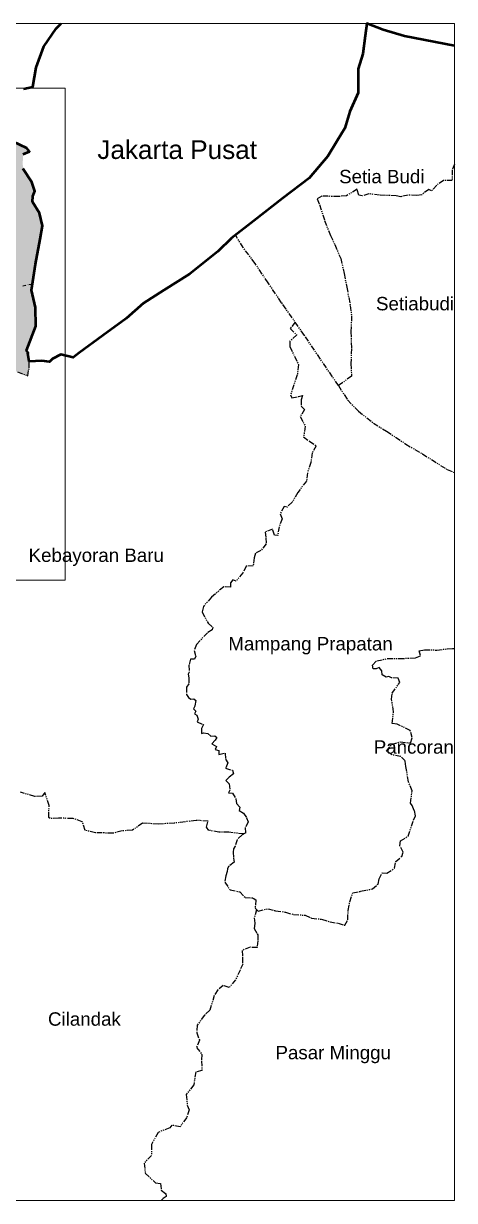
# Model space of a CAD drawing. Header units: inches. Extents: x 1578671 to 3835292, y 1167775 to 2060134.
# Drawn here: x 1908650 to 2084623, y 1376382 to 1857083 of the extents above; entities that cross this region are included whole.
import ezdxf

# ---------------------------------------------------------------- set-up
doc = ezdxf.new("R2010")
doc.units = ezdxf.units.IN
doc.header["$MEASUREMENT"] = 0
doc.linetypes.add('ACAD_ISO14W100', pattern=[24, 12, -3, 0, -3, 0, -3, 0, -3])
doc.linetypes.add('PHANTOM2', pattern=[1.25, 0.625, -0.125, 0.125, -0.125, 0.125, -0.125])
doc.layers.add('Batas Desa', color=7, linetype='ACAD_ISO14W100')
doc.layers.add('Batas Wilayah', color=7, linetype='PHANTOM2')
doc.layers.add('Batas Luar', color=7, linetype='Continuous', lineweight=20)
doc.styles.get("Standard").update_dxf_attribs({"font": 'arial.ttf'})

msp = doc.modelspace()

# ---------------------------------------------------------------- hatches: boundary and pattern name
at = {"layer": 'Batas Wilayah', "true_color": 0xffff00}
h = msp.add_hatch(color=2, dxfattribs=at)
h.dxf.hatch_style = 1
h.paths.add_polyline_path([(1913504, 1758780), (1915470, 1769036), (1916437, 1774458), (1915173, 1779582), (1912268, 1784224), (1912491, 1786601), (1913309, 1788606), (1912045, 1792319), (1908398, 1797848), (1908323, 1800521), (1908547, 1803789), (1911075, 1804755), (1910034, 1806166), (1904308, 1808839), (1902226, 1808542), (1900664, 1809433), (1898805, 1809730), (1899102, 1810399), (1900367, 1811736), (1899772, 1813815), (1897089, 1815636), (1894710, 1816972), (1894933, 1820314), (1894263, 1822394), (1892553, 1823062), (1891512, 1823062), (1890471, 1824919), (1892553, 1827073), (1893074, 1829004), (1894363, 1829281), (1889095, 1830272), (1882994, 1831418), (1879310, 1828093), (1877558, 1826244), (1875211, 1826211), (1867333, 1833278), (1855264, 1834972), (1846808, 1835025), (1845645, 1835025), (1846325, 1824524), (1846963, 1819935), (1847022, 1816147), (1847462, 1808826), (1847194, 1804562), (1844221, 1801857), (1837689, 1800850), (1828131, 1800850), (1820982, 1800204), (1818220, 1800681), (1817583, 1799674), (1817371, 1797128), (1817667, 1791918), (1816309, 1788951), (1814950, 1786746), (1814950, 1784373), (1815375, 1782677), (1816563, 1781575), (1818346, 1781151), (1820638, 1780218), (1822336, 1777251), (1822081, 1771910), (1821766, 1763036), (1821781, 1762065), (1823367, 1761366), (1838278, 1751890), (1841793, 1740560), (1842122, 1735137), (1848130, 1734608), (1856146, 1735088), (1864001, 1737863), (1867582, 1739518), (1869345, 1738824), (1871590, 1739998), (1874368, 1740372), (1875918, 1739731), (1878323, 1743307), (1881731, 1750848), (1884938, 1749247), (1886755, 1748286), (1889159, 1749140), (1895145, 1748926), (1903428, 1750367), (1908397, 1749994), (1912268, 1750738)])
h.paths.add_polyline_path([(1860518, 1772124), (1866962, 1783444), (1874073, 1788327), (1878072, 1794098), (1887183, 1795651), (1895183, 1790324), (1894738, 1785219), (1890294, 1780558), (1885183, 1775897), (1880961, 1769682), (1875628, 1764133), (1866073, 1765465)], flags=16)
h.paths.add_polyline_path([(1913665, 1733456), (1913595, 1741058), (1911876, 1748188), (1912268, 1750738), (1908397, 1749994), (1903428, 1750367), (1895145, 1748926), (1889159, 1749140), (1886755, 1748286), (1884938, 1749247), (1881731, 1750848), (1878323, 1743307), (1875918, 1739731), (1874368, 1740372), (1871590, 1739998), (1869345, 1738824), (1867582, 1739518), (1864001, 1737863), (1856146, 1735088), (1848130, 1734608), (1842122, 1735137), (1842432, 1730027), (1847545, 1727793), (1867355, 1727793), (1868953, 1720133), (1861604, 1714707), (1852977, 1714388), (1851059, 1710238), (1838917, 1709600), (1838598, 1705132), (1834764, 1697791), (1834376, 1683672), (1836088, 1683867), (1839509, 1683867), (1843628, 1683863), (1850538, 1685913), (1857379, 1687279), (1859296, 1685668), (1860541, 1686911), (1863111, 1687392), (1864557, 1689558), (1865520, 1692686), (1868813, 1694691), (1871720, 1694560), (1875334, 1697206), (1875896, 1698971), (1877663, 1699131), (1880152, 1697768), (1885613, 1705066), (1888517, 1709604), (1891729, 1712652), (1894219, 1711769), (1899680, 1711689), (1901527, 1713774), (1904097, 1715539), (1906185, 1714817), (1910361, 1713213), (1910923, 1716421), (1910954, 1719078), (1910412, 1722313), (1910552, 1722638), (1909902, 1723518)])
h.paths.add_polyline_path([(1855401, 1669147), (1857410, 1671354), (1855650, 1674032), (1854445, 1676089), (1855248, 1677293), (1854143, 1678849), (1856555, 1679902), (1858052, 1684425), (1859296, 1685668), (1857379, 1687279), (1850538, 1685913), (1843628, 1683863), (1839509, 1683867), (1836088, 1683867), (1834376, 1683672), (1834121, 1674378), (1837317, 1655547), (1832204, 1646610), (1831286, 1634323), (1828483, 1630523), (1826363, 1628123), (1826813, 1627797), (1828961, 1626239), (1833062, 1625954), (1836803, 1625694), (1840224, 1625033), (1848139, 1623505), (1852482, 1623180), (1853219, 1622725), (1852314, 1621259), (1852546, 1620459), (1855240, 1621238), (1856269, 1621981), (1859885, 1622016), (1861800, 1622548), (1861445, 1623823), (1862092, 1627908), (1864361, 1627872), (1868652, 1628722), (1873303, 1631144), (1872059, 1632283), (1870655, 1636412), (1868991, 1640502), (1869247, 1642802), (1866432, 1642163), (1865024, 1642547), (1864384, 1645231), (1862209, 1646253), (1858113, 1647276), (1855170, 1650343), (1853506, 1650855), (1851458, 1653666), (1850818, 1655456), (1851074, 1656734), (1854018, 1658907), (1852994, 1663508), (1855197, 1665562)])

# ---------------------------------------------------------------- linework, layer by layer
at = {"layer": 'Batas Desa', "ltscale": 100}
msp.add_lwpolyline([(1908397, 1749994), (1912268, 1750738)], dxfattribs=at)
at = {"layer": 'Batas Luar'}
for points in [[(1578671, 1857083), (2084623, 1857083), (2084623, 1376382), (1578671, 1376382)], [(1714126, 1830733), (1925684, 1830733), (1925684, 1629733), (1714126, 1629733)]]:
    msp.add_lwpolyline(points, close=True, dxfattribs=at)
at = {"layer": 'Batas Wilayah', "color": 251, "linetype": 'ByBlock', "lineweight": 50, "ltscale": 3500, "true_color": 0x636466}
for points in [[(2084623, 1848023), (2064283, 1851924), (2055472, 1854563), (2048818, 1857083), (2048150, 1852102), (2047162, 1844737), (2045355, 1838515), (2045355, 1828746), (2041964, 1821215), (2039905, 1814385), (2036890, 1809390), (2032957, 1802877), (2025267, 1793950), (2014587, 1785711), (2002692, 1776535), (1993539, 1769474), (1988042, 1763959), (1976541, 1754804), (1966008, 1748183), (1957648, 1742929), (1950522, 1736543), (1941007, 1729598), (1931323, 1722530), (1928852, 1720726), (1923918, 1721874), (1920456, 1720108), (1919278, 1718931), (1916111, 1719299), (1910954, 1719078), (1910412, 1722313), (1910552, 1722638), (1909902, 1723518), (1913665, 1733456), (1913595, 1741058), (1911876, 1748188), (1913504, 1758780), (1915470, 1769036), (1916437, 1774458), (1915173, 1779582), (1912268, 1784224), (1912491, 1786601), (1913309, 1788606), (1912045, 1792319), (1908398, 1797848)], [(1908616, 1830415), (1912482, 1831232), (1913753, 1839145), (1916876, 1847685), (1922007, 1855112), (1923963, 1857083)], [(1908547, 1803789), (1911075, 1804755), (1910034, 1806166), (1904308, 1808839)]]:
    msp.add_lwpolyline(points, dxfattribs=at)
at = {"layer": 'Batas Wilayah', "ltscale": 3500}
for points in [[(2084623, 1848023), (2064283, 1851924), (2055472, 1854563), (2048818, 1857083), (2048150, 1852102), (2047162, 1844737), (2045355, 1838515), (2045355, 1828746), (2041964, 1821215), (2039905, 1814385), (2036890, 1809390), (2032957, 1802877), (2025267, 1793950), (2014587, 1785711), (2002692, 1776535), (1993539, 1769474), (1988042, 1763959), (1976541, 1754804), (1966008, 1748183), (1957648, 1742929), (1950522, 1736543), (1941007, 1729598), (1931323, 1722530), (1928852, 1720726), (1923918, 1721874), (1920456, 1720108), (1919278, 1718931), (1916111, 1719299), (1910954, 1719078), (1910412, 1722313), (1910552, 1722638), (1909902, 1723518), (1913665, 1733456), (1913595, 1741058), (1911876, 1748188), (1913504, 1758780), (1915470, 1769036), (1916437, 1774458), (1915173, 1779582), (1912268, 1784224), (1912491, 1786601), (1913309, 1788606), (1912045, 1792319), (1908398, 1797848)], [(1908616, 1830415), (1912482, 1831232), (1913753, 1839145), (1916876, 1847685), (1922007, 1855112), (1923963, 1857083)], [(1908547, 1803789), (1911075, 1804755), (1910034, 1806166), (1904308, 1808839)], [(2084623, 1799654), (2083636, 1797274), (2083730, 1792956), (2080205, 1793003), (2077385, 1791126), (2075224, 1788732), (2074190, 1789342), (2071271, 1787158), (2069203, 1786783), (2065726, 1787017), (2062671, 1786313), (2060791, 1786736), (2054070, 1786924), (2049652, 1787534), (2046973, 1786736), (2045611, 1787017), (2044859, 1789411), (2040525, 1786738), (2037376, 1786456), (2030467, 1786550), (2028588, 1785518), (2029575, 1783124), (2031542, 1776664), (2033946, 1770543), (2035735, 1766836), (2038155, 1761176), (2039575, 1755022), (2040608, 1749451), (2042074, 1741962), (2042594, 1737717), (2042357, 1731151), (2042593, 1724378), (2042341, 1718256), (2042577, 1713065), (2037237, 1709194), (2023319, 1729707), (2014050, 1743060), (2008564, 1751149), (2003246, 1759040), (1998384, 1765565), (1995150, 1770717)], [(2019614, 1735045), (2017534, 1732539), (2020197, 1729876), (2017353, 1727308), (2017386, 1725121), (2020894, 1717794), (2020430, 1713625), (2017647, 1705441), (2018265, 1704205), (2020971, 1704746), (2022600, 1705104), (2021981, 1703405), (2022059, 1700780), (2023450, 1699468), (2021672, 1696534), (2023682, 1692580), (2022986, 1688256), (2025383, 1686480), (2028166, 1684550), (2026465, 1681693), (2025999, 1677796), (2024607, 1673549), (2024221, 1670230), (2020665, 1665597), (2018328, 1661545), (2016318, 1659615), (2015081, 1659847), (2013457, 1656836), (2014230, 1654751), (2012993, 1651586), (2012451, 1647930), (2011137, 1648084), (2010287, 1650632), (2007272, 1649397), (2007658, 1647003), (2007736, 1644533), (2005571, 1641830), (2003406, 1640750), (2002865, 1638897), (2002401, 1635577), (1999541, 1635422), (1998248, 1632788), (1995489, 1629356), (1994183, 1629839), (1993215, 1628679), (1993215, 1626891), (1990408, 1626988), (1985430, 1622853), (1982103, 1618989), (1981561, 1616748), (1984037, 1612112), (1985894, 1610567), (1985739, 1609408), (1983728, 1608249), (1979214, 1603482), (1978339, 1601054), (1978971, 1598674), (1978485, 1597508), (1976832, 1597460), (1976151, 1594959), (1976249, 1592191), (1975908, 1591317), (1976200, 1589812), (1976151, 1587335), (1975179, 1585975), (1975226, 1583074), (1975956, 1581811), (1977026, 1581131), (1978193, 1581277), (1978971, 1580597), (1978630, 1578218), (1977998, 1577149), (1978971, 1576275), (1978484, 1575207), (1979457, 1574575), (1979895, 1572973), (1979603, 1571856), (1982083, 1570739), (1981256, 1569088), (1981306, 1567040), (1982133, 1567380), (1983932, 1567040), (1985099, 1566069), (1986704, 1566215), (1987530, 1565438), (1986906, 1564348), (1985593, 1562939), (1987392, 1561822), (1986906, 1560608), (1988364, 1560220), (1988413, 1558569), (1990942, 1559103), (1991185, 1556626), (1992109, 1555121), (1991136, 1552935), (1993972, 1552081), (1994361, 1550624), (1992611, 1549313), (1991201, 1547905), (1992611, 1546593), (1992951, 1543922), (1992416, 1542854), (1993924, 1542757), (1995383, 1540474), (1995674, 1538580), (1996935, 1537004), (1996752, 1535664), (1998490, 1534629), (1999679, 1532711), (2000432, 1530976), (1999214, 1528737), (1999360, 1526498), (1997947, 1525670), (1995899, 1523723), (1995076, 1521026), (1994432, 1519986), (1994310, 1518579), (1994432, 1516192), (1994647, 1514509), (1992341, 1512731), (1991973, 1511812), (1991850, 1510709), (1991298, 1508931), (1990790, 1506416), (1992986, 1503205), (1996986, 1502422), (1999181, 1500151), (2002397, 1499916), (2003495, 1499132), (2003206, 1495705), (2004434, 1494576), (2008512, 1495558), (2011607, 1494723), (2015636, 1494135), (2018928, 1493153), (2023693, 1492908), (2026297, 1491632), (2030375, 1491289), (2033815, 1490209), (2037106, 1489621), (2039809, 1488786), (2041037, 1490945), (2041233, 1494871), (2041872, 1498403), (2043100, 1501985), (2046245, 1502672), (2051141, 1503621), (2053402, 1505633), (2053942, 1507693), (2055072, 1510147), (2056988, 1510049), (2060182, 1512060), (2060673, 1514857), (2063138, 1516902), (2063679, 1518619), (2062303, 1521269), (2062549, 1523329), (2065693, 1525145), (2067953, 1531769), (2068699, 1533523), (2068228, 1535719), (2067285, 1537759), (2066735, 1538622), (2067285, 1543642), (2065871, 1547329), (2064772, 1553604), (2064536, 1555879), (2062646, 1557722), (2059190, 1558350), (2056913, 1559840), (2058955, 1562586), (2062411, 1563684), (2066652, 1563213), (2067359, 1565410), (2066574, 1568390), (2061233, 1570901), (2059190, 1571214), (2059739, 1575966), (2058954, 1581065), (2059189, 1583575), (2062252, 1587968), (2061703, 1589772), (2058875, 1589850), (2057775, 1590321), (2056754, 1590164), (2055105, 1591027), (2055026, 1592674), (2053848, 1594086), (2052591, 1593537), (2051492, 1593459), (2051178, 1595028), (2052906, 1596832), (2057226, 1597695), (2062017, 1597695), (2068693, 1598008), (2070814, 1598950), (2070241, 1600861), (2072401, 1601262), (2077400, 1601200), (2081689, 1601693), (2083787, 1601847), (2084623, 1601847)], [(1906185, 1714817), (1910361, 1713213), (1910923, 1716421), (1910954, 1719078)], [(2037237, 1709194), (2040962, 1703412), (2045393, 1698717), (2051504, 1693893), (2056919, 1690529), (2064722, 1685346), (2071551, 1681290), (2081668, 1674904), (2084623, 1673673)], [(1998653, 1526084), (1992531, 1526746), (1988462, 1526825), (1984312, 1527543), (1983354, 1528897), (1983993, 1531368), (1979125, 1531607), (1970187, 1530491), (1963595, 1530106), (1957290, 1530505), (1953141, 1527636), (1948911, 1527317), (1945161, 1526360), (1937979, 1526600), (1933749, 1527556), (1932632, 1531062), (1928722, 1532417), (1922976, 1532497), (1919545, 1532417), (1918986, 1532736), (1919066, 1537677), (1917390, 1543017), (1916193, 1541503), (1913241, 1541423), (1907415, 1543096)], [(2003820, 1495141), (2002877, 1491763), (2003122, 1489480), (2002796, 1487523), (2004265, 1484913), (2004347, 1482467), (2004021, 1479694), (2001244, 1479776), (1997896, 1478471), (1998060, 1475535), (1998141, 1472957), (1997080, 1470511), (1995201, 1466515), (1992670, 1463416), (1990220, 1464150), (1987934, 1462356), (1986546, 1460154), (1984668, 1454119), (1982545, 1451999), (1979523, 1447922), (1979360, 1444823), (1980506, 1441847), (1979281, 1438911), (1981486, 1435976), (1981322, 1433366), (1981486, 1429452), (1978954, 1428881), (1978130, 1423606), (1975109, 1419691), (1975483, 1415245), (1976319, 1413368), (1975274, 1410239), (1972559, 1406485), (1969218, 1407110), (1968382, 1406067), (1963578, 1404190), (1960863, 1399184), (1960863, 1394804), (1957939, 1391675), (1958357, 1387503), (1962534, 1383540), (1964623, 1383332), (1964832, 1380620), (1966711, 1379160), (1966896, 1378022), (1965672, 1377200), (1964868, 1376382)]]:
    msp.add_lwpolyline(points, dxfattribs=at)

# ---------------------------------------------------------------- texts
at = {"layer": 'Batas Wilayah', "attachment_point": 1}
for s, width, gutter_width, insert, char_height in [('Jakarta Pusat', 76816.15, 38161, (1938798, 1809403), 7632.24), ('Setia Budi', 70693.25, 27361, (2037530, 1797323), 5472.2), ('Setiabudi', 70693.25, 27361, (2052584, 1745412), 5472.2), ('Kebayoran Baru', 80734.96, 27361, (1910718, 1642659), 5472.24), ('Mampang Prapatan', 70693.25, 27361, (1992274, 1606517), 5472.24), ('Pancoran', 45120.37, 27361, (2051661, 1564336), 5472.2), ('Cilandak', 45120.37, 27361, (1918638, 1453231), 5472.2), ('Pasar Minggu', 69053.81, 27361, (2011526, 1439530), 5472.24)]:
    msp.add_mtext_dynamic_manual_height_columns(s, width=width, gutter_width=gutter_width, heights=[0], dxfattribs=dict(at, insert=insert, char_height=char_height))

doc.saveas('drawing.dxf')
